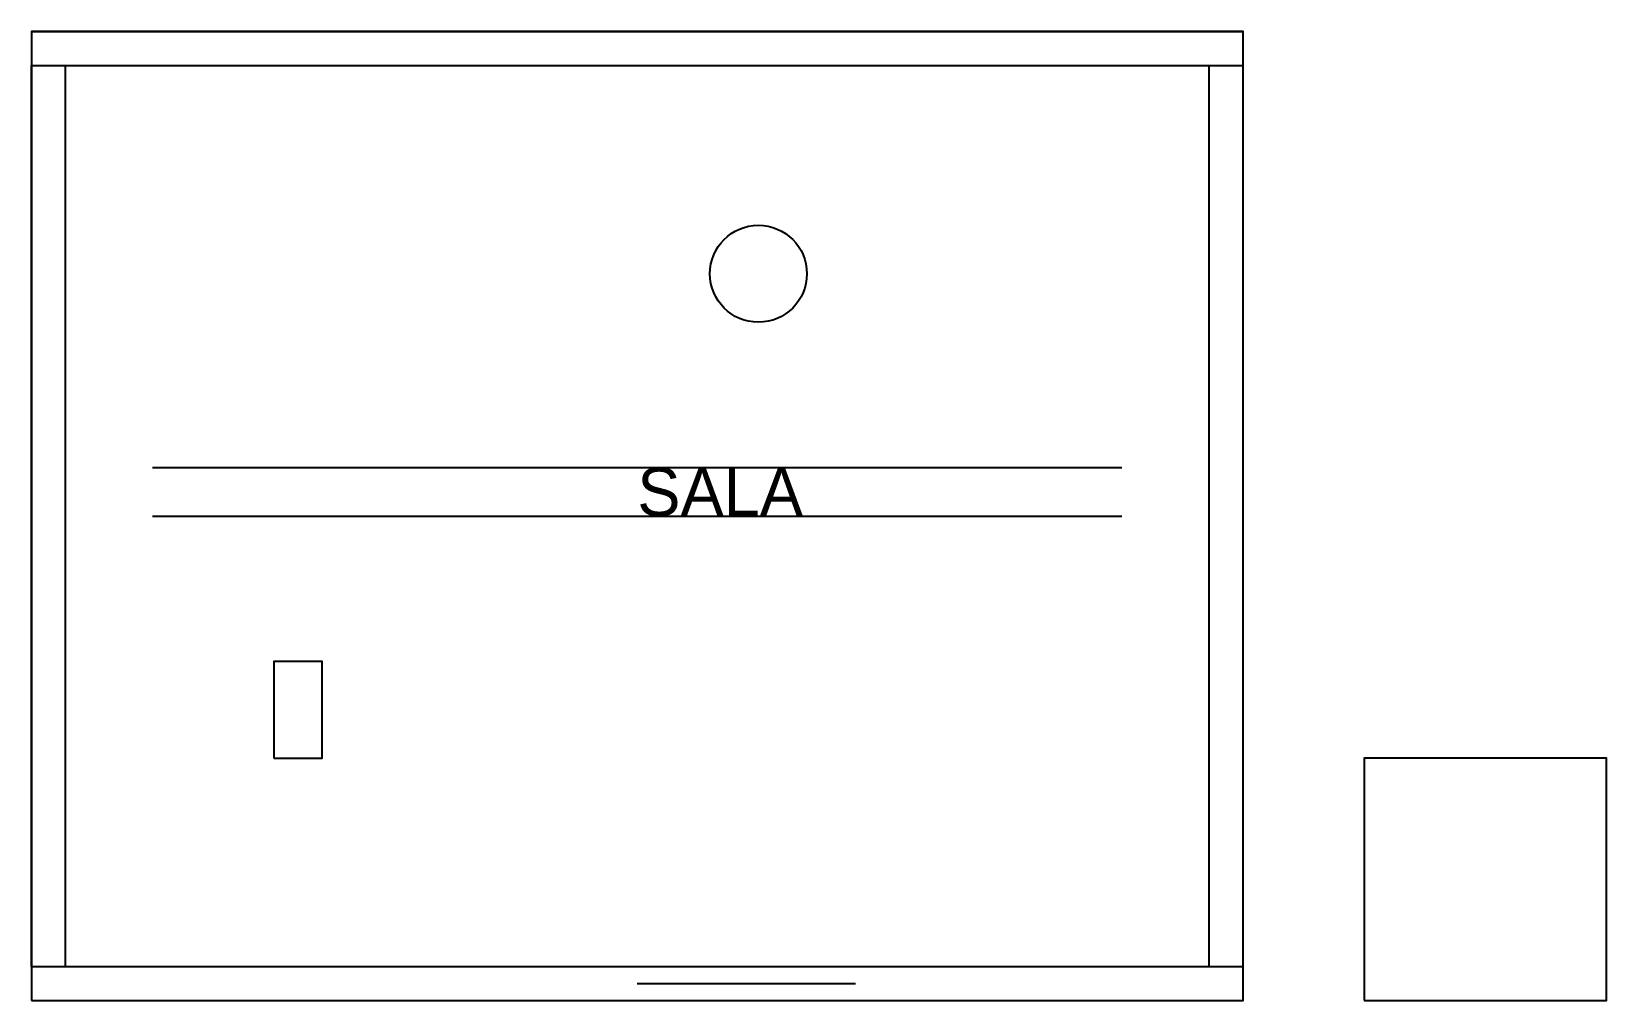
# Model space of a CAD drawing. Header units: metres. Extents: x 0 to 6.5, y 0 to 4.
import ezdxf

# ---------------------------------------------------------------- set-up
doc = ezdxf.new("R2010")
doc.units = ezdxf.units.M

# ---------------------------------------------------------------- blocks, each defined once
blk = doc.blocks.new('PORTA_90')
blk.add_line((0, 0), (0.9, 0))

msp = doc.modelspace()

# ---------------------------------------------------------------- linework, layer by layer
at = {"layer": 'ABERTURA'}
msp.add_circle((3, 3), 0.2, dxfattribs=at)
at = {"layer": 'LAJE'}
msp.add_lwpolyline([(0, 0), (5, 0), (5, 4), (0, 4)], close=True, dxfattribs=at)
at = {"layer": 'PILAR'}
msp.add_lwpolyline([(1, 1), (1.2, 1), (1.2, 1.4), (1, 1.4)], close=True, dxfattribs=at)
at = {"layer": 'SAPATA'}
msp.add_lwpolyline([(5.5, 0), (6.5, 0), (6.5, 1), (5.5, 1)], close=True, dxfattribs=at)
at = {"layer": 'VIGA'}
for p, q in [((0.5, 2.2), (4.5, 2.2)), ((0.5, 2), (4.5, 2))]:
    msp.add_line(p, q, dxfattribs=at)
at = {"layer": 'WALL'}
for p, q in [((0, 4), (5, 4)), ((0, 3.86), (5, 3.86)), ((0, 0.14), (0, 3.86)), ((0.14, 0.14), (0.14, 3.86)), ((4.86, 0.14), (4.86, 3.86)), ((5, 0.14), (5, 3.86)), ((0, 0.14), (5, 0.14)), ((0, 0), (5, 0))]:
    msp.add_line(p, q, dxfattribs=at)

# ---------------------------------------------------------------- block references
at = {"layer": 'PORTA'}
msp.add_blockref('PORTA_90', (2.5, 0.07), dxfattribs=at)

# ---------------------------------------------------------------- texts
at = {"layer": 'TEXT'}
msp.add_text('SALA', height=0.2, dxfattribs=at).set_placement((2.5, 2))

doc.saveas('drawing.dxf')
